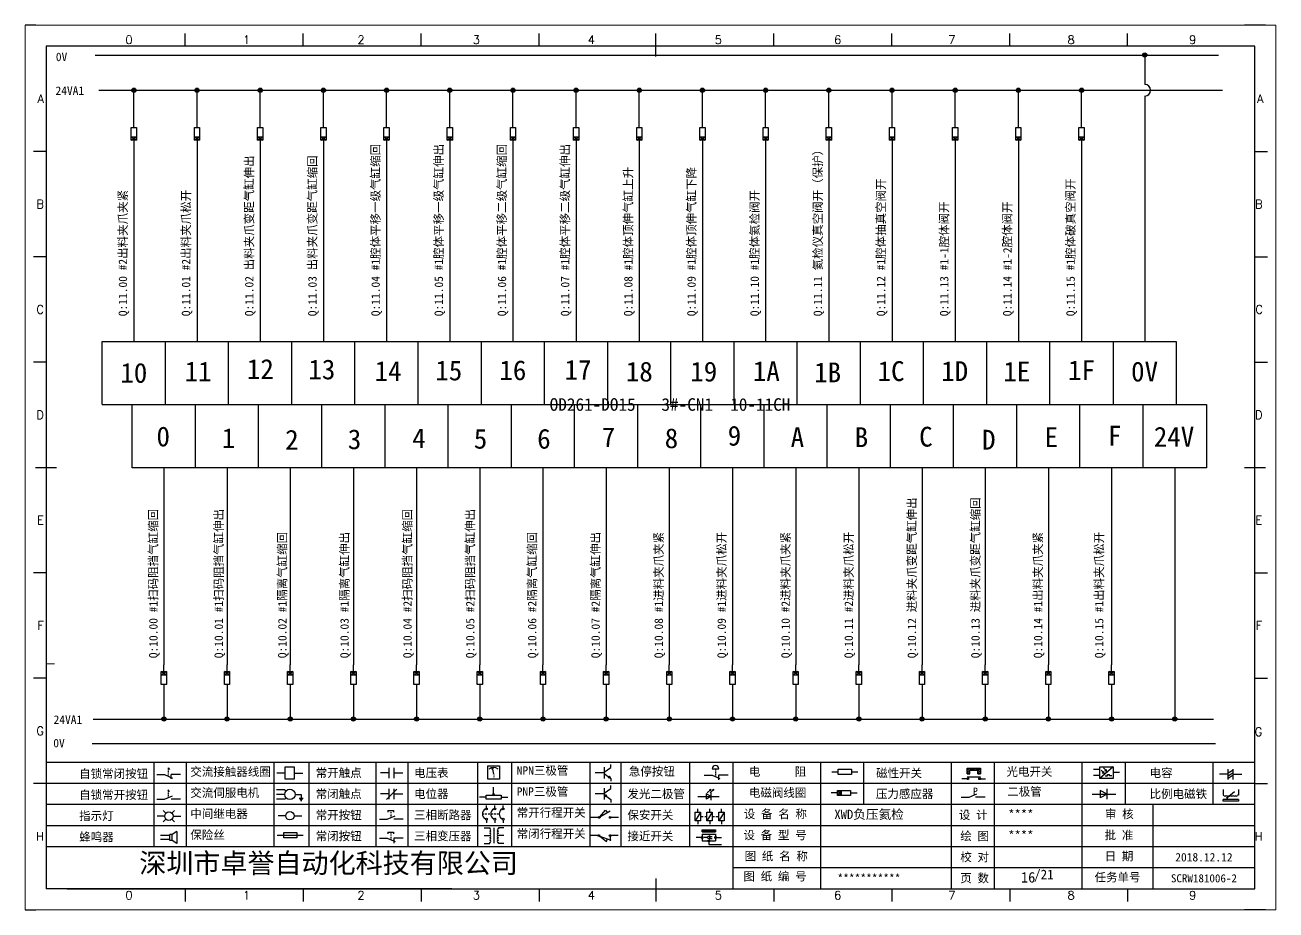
# Model space of a CAD drawing. Header units: millimetres. Extents: x -300 to 4128, y -106 to 2458.
# Drawn here: x 75.5 to 372.5, y 1284 to 1494 of the extents above; entities that cross this region are included whole.
import ezdxf
from ezdxf.enums import TextEntityAlignment as Align

# ---------------------------------------------------------------- set-up
doc = ezdxf.new("R2010")
doc.units = ezdxf.units.MM
doc.layers.add('AE_BOR', color=1, linetype='Continuous')
doc.layers.add('MISC', color=2, linetype='Continuous')
doc.styles.get("Standard").update_dxf_attribs({"font": ''})
doc.styles.add('WD', font='romans.shx', dxfattribs={"width": 0.8, "bigfont": 'gbcbig.shx'})
doc.styles.add('样式 0', font='')
doc.styles.add('汉字', font='')
doc.styles.get('Standard').set_extended_font_data('SimSun')
doc.styles.get('样式 0').set_extended_font_data('KaiTi_GB2312')
doc.styles.get('汉字').set_extended_font_data('新宋体')

# ---------------------------------------------------------------- blocks, each defined once
blk = doc.blocks.new('磁性开关')
at = {"linetype": 'ByBlock'}
h = blk.add_hatch(dxfattribs=at)
h.set_pattern_fill('ANSI31', color=256, scale=0.1, style=0)
h.paths.add_polyline_path([(-1910.88, -776.69), (-1910.88, -775.29), (-1907.69, -775.29), (-1907.69, -776.69), (-1908.31, -776.69), (-1908.31, -775.79), (-1910.25, -775.79), (-1910.25, -776.69)])
for p, q in [((-1910.91, -777.81), (-1912.09, -777.81)), ((-1910.88, -776.69), (-1910.88, -775.29)), ((-1910.88, -775.29), (-1907.69, -775.29)), ((-1910.88, -776.69), (-1910.25, -776.69)), ((-1910.88, -777.39), (-1907.69, -777.39)), ((-1910.25, -776.69), (-1910.25, -775.79)), ((-1910.25, -775.79), (-1908.31, -775.79)), ((-1908.31, -776.69), (-1908.31, -775.79)), ((-1908.31, -776.69), (-1907.69, -776.69)), ((-1907.69, -775.29), (-1907.69, -776.69)), ((-1907.66, -777.81), (-1906.48, -777.81))]:
    blk.add_line(p, q, dxfattribs=at)
for centre in [(-1910.68, -777.81), (-1907.88, -777.81)]:
    blk.add_circle(centre, 0.225, dxfattribs=at)
blk = doc.blocks.new('*U4')
at = {"linetype": 'ByBlock'}
for p, q in [((-1909.23, -780.45), (-1909.23, -780.67)), ((-1909.23, -780.45), (-1908.92, -780.84)), ((-1909.23, -780.84), (-1909.23, -781.05)), ((-1911.92, -782.07), (-1910.06, -782.07)), ((-1910.06, -782.07), (-1908.18, -782.88)), ((-1909.23, -781.23), (-1909.23, -781.44)), ((-1909.23, -781.61), (-1909.23, -781.83)), ((-1909.23, -782), (-1909.23, -782.21)), ((-1909.23, -782.38), (-1909.23, -782.43)), ((-1908.52, -783.07), (-1908.52, -782.07)), ((-1906.25, -782.07), (-1908.52, -782.07))]:
    blk.add_line(p, q, dxfattribs=at)
blk = doc.blocks.new('*U6')
at = {"linetype": 'ByBlock'}
for p, q in [((-1911.92, -792.89), (-1910.06, -792.89)), ((-1910.06, -792.89), (-1908.18, -792.08)), ((-1908.88, -791.17), (-1909.23, -790.71)), ((-1909.23, -790.71), (-1909.23, -790.92)), ((-1909.23, -791.09), (-1909.23, -791.31)), ((-1909.23, -791.48), (-1909.23, -791.69)), ((-1909.23, -791.86), (-1909.23, -792.08)), ((-1909.23, -792.25), (-1909.23, -792.47)), ((-1906.25, -792.89), (-1908.52, -792.89))]:
    blk.add_line(p, q, dxfattribs=at)
blk = doc.blocks.new('蜂鸣器')
at = {"linetype": 'ByBlock'}
for p, q in [((-1907.17, -795.53), (-1908.25, -796.26)), ((-1907.17, -795.53), (-1907.17, -798.41)), ((-1908.8, -796.48), (-1911.01, -796.48)), ((-1908.8, -797.46), (-1911.01, -797.46)), ((-1908.25, -796.26), (-1908.8, -796.26)), ((-1908.8, -797.68), (-1908.8, -796.26)), ((-1908.25, -797.68), (-1908.8, -797.68)), ((-1908.25, -797.68), (-1908.25, -796.26)), ((-1907.17, -798.41), (-1908.25, -797.68))]:
    blk.add_line(p, q, dxfattribs=at)
blk = doc.blocks.new('指示灯')
at = {"linetype": 'ByBlock'}
for p, q in [((-1854.25, -776.92), (-1856.06, -776.92)), ((-1854.62, -775.59), (-1853.97, -776.23)), ((-1854.62, -778.25), (-1853.97, -777.61)), ((-1851.9, -775.59), (-1852.54, -776.23)), ((-1851.9, -778.25), (-1852.54, -777.61)), ((-1852.26, -776.92), (-1850.45, -776.92))]:
    blk.add_line(p, q, dxfattribs=at)
blk.add_circle((-1853.26, -776.92), 0.992, dxfattribs=at)
blk = doc.blocks.new('光电开关')
at = {"linetype": 'ByBlock'}
h = blk.add_hatch(dxfattribs=at)
h.set_pattern_fill('ANSI31', color=256, scale=0.01, style=0)
h.set_pattern_definition([(45, (0.172267, 0), (-0.0224506403, 0.0224506403), [])])
h.paths.add_polyline_path([(-1882.44, -776.34), (-1882.5, -775.91), (-1882.68, -776.07)])
h.paths.add_polyline_path([(-1882.86, -776.23), (-1882.44, -776.34), (-1882.68, -776.07)])
h.paths.add_polyline_path([(-1883.05, -776.88), (-1883.11, -776.45), (-1883.29, -776.61)])
h.paths.add_polyline_path([(-1883.47, -776.77), (-1883.05, -776.88), (-1883.29, -776.61)])
for p, q in [((-1884.01, -775.96), (-1885.56, -775.96)), ((-1884.01, -777.39), (-1885.56, -777.39)), ((-1880.91, -775.3), (-1884.01, -778.05)), ((-1883.75, -776.09), (-1883.05, -776.88)), ((-1883.11, -776.45), (-1883.47, -776.77)), ((-1883.05, -776.88), (-1883.47, -776.77)), ((-1883.14, -775.55), (-1882.44, -776.34)), ((-1883.05, -776.88), (-1883.11, -776.45)), ((-1882.5, -775.91), (-1882.86, -776.23)), ((-1882.44, -776.34), (-1882.86, -776.23)), ((-1882.78, -777.47), (-1882.23, -777.47)), ((-1882.44, -776.34), (-1882.5, -775.91)), ((-1882.23, -777.47), (-1882.23, -777.14)), ((-1882.23, -777.14), (-1881.78, -777.14)), ((-1881.78, -777.47), (-1881.78, -777.14)), ((-1881.23, -777.47), (-1881.78, -777.47)), ((-1879.37, -776.67), (-1880.91, -776.67))]:
    blk.add_line(p, q, dxfattribs=at)
blk.add_lwpolyline([(-1884.01, -775.3), (-1880.91, -775.3), (-1880.91, -778.05), (-1884.01, -778.05)], close=True, dxfattribs=at)
blk = doc.blocks.new('交流接触器线圈')
at = {"linetype": 'ByBlock'}
for p, q in [((-1880.82, -781.77), (-1882.87, -781.77)), ((-1878.72, -781.77), (-1876.67, -781.77))]:
    blk.add_line(p, q, dxfattribs=at)
blk.add_lwpolyline([(-1880.82, -780.28), (-1878.72, -780.28), (-1878.72, -783.26), (-1880.82, -783.26)], close=True, dxfattribs=at)
blk = doc.blocks.new('交流伺服电机')
at = {"linetype": 'ByBlock'}
for p, q in [((-1880.97, -785.75), (-1882.94, -785.75)), ((-1880.97, -786.85), (-1882.94, -786.85)), ((-1880.97, -785.75), (-1880.65, -786.03)), ((-1878.49, -786.85), (-1877.07, -786.85)), ((-1877.07, -786.85), (-1877.07, -787.72)), ((-1880.97, -787.94), (-1882.94, -787.94)), ((-1880.97, -787.94), (-1880.65, -787.67)), ((-1877.54, -787.72), (-1876.59, -787.72)), ((-1877.38, -788.01), (-1876.75, -788.01)), ((-1877.23, -788.29), (-1876.9, -788.29))]:
    blk.add_line(p, q, dxfattribs=at)
blk.add_circle((-1879.73, -786.85), 1.24, dxfattribs=at)
blk = doc.blocks.new('中间继电器')
at = {"linetype": 'ByBlock'}
for p, q in [((-1880.72, -791.92), (-1882.54, -791.92)), ((-1878.74, -791.92), (-1876.92, -791.92))]:
    blk.add_line(p, q, dxfattribs=at)
blk.add_circle((-1879.73, -791.92), 0.992, dxfattribs=at)
blk = doc.blocks.new('保险丝')
at = {"linetype": 'ByBlock'}
blk.add_line((-1882.72, -796.49), (-1876.55, -796.49), dxfattribs=at)
blk.add_lwpolyline([(-1881.2, -795.86), (-1878.06, -795.86), (-1878.06, -797.12), (-1881.2, -797.12)], close=True, dxfattribs=at)
blk = doc.blocks.new('常开按钮')
at = {"linetype": 'ByBlock'}
for p, q in [((-1910.06, -787.73), (-1908.18, -786.93)), ((-1909.9, -785.68), (-1908.56, -785.68)), ((-1909.9, -785.68), (-1909.9, -786.07)), ((-1909.23, -785.68), (-1909.23, -785.89)), ((-1909.23, -786.06), (-1909.23, -786.28)), ((-1909.23, -786.45), (-1909.23, -786.67)), ((-1909.23, -786.84), (-1909.23, -787.05)), ((-1908.56, -785.68), (-1908.56, -786.07)), ((-1911.92, -787.73), (-1910.06, -787.73)), ((-1909.23, -787.22), (-1909.23, -787.38)), ((-1906.25, -787.73), (-1908.52, -787.73))]:
    blk.add_line(p, q, dxfattribs=at)
blk = doc.blocks.new('常开触点')
at = {"linetype": 'ByBlock'}
for p, q in [((-1853.82, -782.99), (-1853.82, -780.56)), ((-1852.6, -782.99), (-1852.6, -780.56)), ((-1853.82, -781.77), (-1855.88, -781.77)), ((-1852.6, -781.77), (-1850.55, -781.77))]:
    blk.add_line(p, q, dxfattribs=at)
blk = doc.blocks.new('常闭触点')
at = {"linetype": 'ByBlock'}
for p, q in [((-1853.82, -786.77), (-1855.88, -786.77)), ((-1852.01, -785.66), (-1854.43, -788.1)), ((-1853.82, -787.99), (-1853.82, -785.56)), ((-1852.6, -787.99), (-1852.6, -785.56)), ((-1852.6, -786.77), (-1850.55, -786.77))]:
    blk.add_line(p, q, dxfattribs=at)
blk = doc.blocks.new('常闭按钮')
at = {"linetype": 'ByBlock'}
for p, q in [((-1856.13, -792.28), (-1854.28, -792.28)), ((-1854.28, -792.28), (-1852.4, -793.09)), ((-1854.11, -790.83), (-1852.77, -790.83)), ((-1854.11, -790.83), (-1854.11, -791.22)), ((-1853.44, -790.83), (-1853.44, -791.04)), ((-1853.44, -791.21), (-1853.44, -791.43)), ((-1853.44, -791.6), (-1853.44, -791.82)), ((-1853.44, -791.99), (-1853.44, -792.2)), ((-1853.44, -792.37), (-1853.44, -792.53)), ((-1852.77, -790.83), (-1852.77, -791.22)), ((-1850.47, -792.28), (-1852.73, -792.28)), ((-1852.73, -792.28), (-1852.73, -793.43))]:
    blk.add_line(p, q, dxfattribs=at)
blk = doc.blocks.new('电磁阀线圈')
at = {"linetype": 'ByBlock'}
for p, q in [((-1854.61, -795.92), (-1853.75, -797.16)), ((-1853.75, -795.92), (-1854.61, -797.16)), ((-1853.75, -795.92), (-1853.75, -797.16)), ((-1854.61, -796.54), (-1856.17, -796.54)), ((-1851.53, -796.54), (-1849.97, -796.54))]:
    blk.add_line(p, q, dxfattribs=at)
blk.add_lwpolyline([(-1854.61, -795.92), (-1851.53, -795.92), (-1851.53, -797.16), (-1854.61, -797.16)], close=True, dxfattribs=at)
blk = doc.blocks.new('电压表')
at = {"linetype": 'ByBlock'}
for p, q in [((-1814.84, -780.75), (-1814.91, -781.13)), ((-1814.6, -781.05), (-1814.91, -781.13)), ((-1814.84, -780.75), (-1814.46, -782.26)), ((-1814.84, -780.75), (-1814.6, -781.05))]:
    blk.add_line(p, q, dxfattribs=at)
blk.add_lwpolyline([(-1815.84, -780.34), (-1813.07, -780.34), (-1813.07, -783.49), (-1815.84, -783.49)], close=True, dxfattribs=at)
blk.add_arc((-1814.46, -782.26), 1.56, 46.8313, 133.1687, dxfattribs=at)
at = {"linetype": 'ByBlock', "insert": (-1814.7, -782.39), "char_height": 0.75, "width": 0.6768, "attachment_point": 1}
blk.add_mtext('V', dxfattribs=at)
blk = doc.blocks.new('电位器')
at = {"linetype": 'ByBlock'}
for p, q in [((-1814.45, -787.3), (-1814.62, -786.96)), ((-1814.62, -786.96), (-1814.27, -786.96)), ((-1814.45, -787.3), (-1814.45, -785.39)), ((-1814.45, -787.3), (-1814.27, -786.96)), ((-1816.21, -787.75), (-1817.79, -787.75)), ((-1812.68, -787.75), (-1811.1, -787.75))]:
    blk.add_line(p, q, dxfattribs=at)
blk.add_lwpolyline([(-1816.21, -787.3), (-1812.68, -787.3), (-1812.68, -788.2), (-1816.21, -788.2)], close=True, dxfattribs=at)
blk = doc.blocks.new('三相断路器')
at = {"linetype": 'ByBlock'}
for p, q in [((-1816.17, -790.33), (-1816.17, -789.7)), ((-1814.17, -790.33), (-1814.17, -789.7)), ((-1812.18, -790.33), (-1812.18, -789.7)), ((-1817.14, -791.74), (-1816.72, -791.74)), ((-1816.45, -791.74), (-1816.03, -791.74)), ((-1815.76, -791.74), (-1815.34, -791.74)), ((-1815.07, -791.74), (-1814.65, -791.74)), ((-1814.38, -791.74), (-1813.96, -791.74)), ((-1813.69, -791.74), (-1813.27, -791.74)), ((-1816.17, -793.19), (-1816.17, -793.83)), ((-1814.17, -793.19), (-1814.17, -793.83)), ((-1812.18, -793.19), (-1812.18, -793.83))]:
    blk.add_line(p, q, dxfattribs=at)
for centre in [(-1816.17, -790.55), (-1816.17, -792.98), (-1814.17, -790.55), (-1814.17, -792.98), (-1812.18, -790.55), (-1812.18, -792.98)]:
    blk.add_circle(centre, 0.219, dxfattribs=at)
for centre in [(-1815.81, -791.74), (-1813.82, -791.74), (-1811.83, -791.74)]:
    blk.add_arc(centre, 1.32, 115.5791, 244.4209, dxfattribs=at)
blk = doc.blocks.new('三相变压器')
at = {"linetype": 'ByBlock'}
for p, q in [((-1816.69, -795.03), (-1815.37, -795.03)), ((-1815.37, -795.03), (-1815.37, -795.24)), ((-1814.34, -798.7), (-1814.34, -795.04)), ((-1812, -795.03), (-1813.32, -795.03)), ((-1813.32, -795.03), (-1813.32, -795.24)), ((-1816.69, -796.87), (-1815.37, -796.87)), ((-1816.69, -798.71), (-1815.37, -798.71)), ((-1815.37, -798.71), (-1815.37, -798.5)), ((-1812, -796.87), (-1813.32, -796.87)), ((-1813.32, -798.71), (-1813.32, -798.5)), ((-1812, -798.71), (-1813.32, -798.71))]:
    blk.add_line(p, q, dxfattribs=at)
for centre, start, end in [((-1815.37, -795.51), 270, 90), ((-1815.37, -796.06), 270, 90), ((-1813.32, -795.51), 90, 270), ((-1813.32, -796.06), 90, 270), ((-1815.37, -796.6), 270, 90), ((-1815.37, -797.14), 270, 90), ((-1815.37, -797.68), 270, 90), ((-1815.37, -798.23), 270, 90), ((-1813.32, -796.6), 90, 270), ((-1813.32, -797.14), 90, 270), ((-1813.32, -797.68), 90, 270), ((-1813.32, -798.23), 90, 270)]:
    blk.add_arc(centre, 0.271, start, end, dxfattribs=at)
blk = doc.blocks.new('压力感应器')
at = {"linetype": 'ByBlock'}
for p, q in [((-1817.44, -777.73), (-1815.59, -777.73)), ((-1815.59, -777.73), (-1813.71, -776.93)), ((-1811.78, -777.73), (-1814.05, -777.73))]:
    blk.add_line(p, q, dxfattribs=at)
at = {"linetype": 'ByBlock', "insert": (-1814.65, -775.48), "char_height": 1.68, "width": 1.2242, "attachment_point": 1}
blk.add_mtext('{\\fNSimSun|b0|i0|c134|p49;P}', dxfattribs=at)
blk = doc.blocks.new('二极管')
at = {"linetype": 'ByBlock'}
for p, q in [((-1787.52, -776.77), (-1781.92, -776.77)), ((-1783.97, -776.77), (-1785.69, -775.9)), ((-1785.69, -775.9), (-1785.69, -777.65)), ((-1783.97, -776.77), (-1785.69, -777.65)), ((-1783.97, -777.99), (-1783.97, -775.56))]:
    blk.add_line(p, q, dxfattribs=at)
blk = doc.blocks.new('NPN三极管')
at = {"linetype": 'ByBlock'}
for p, q in [((-1785.73, -780.61), (-1785.73, -783.32)), ((-1785.73, -781.82), (-1784.15, -780.66)), ((-1784.15, -780.66), (-1784.15, -779.98)), ((-1785.73, -781.97), (-1787.81, -781.97)), ((-1785.73, -782.11), (-1784.15, -783.27)), ((-1784.41, -782.73), (-1784.74, -783.18)), ((-1784.15, -783.27), (-1784.74, -783.18)), ((-1784.15, -783.27), (-1784.41, -782.73)), ((-1784.15, -783.27), (-1784.15, -783.96))]:
    blk.add_line(p, q, dxfattribs=at)
blk = doc.blocks.new('PNP三极管')
at = {"linetype": 'ByBlock'}
for p, q in [((-1784.9, -786.74), (-1786.98, -786.74)), ((-1784.9, -785.38), (-1784.9, -788.09)), ((-1784.9, -786.59), (-1783.32, -785.43)), ((-1784.9, -786.88), (-1783.32, -788.04)), ((-1784.9, -786.88), (-1784.31, -786.97)), ((-1784.9, -786.88), (-1784.64, -787.42)), ((-1784.31, -786.97), (-1784.64, -787.42)), ((-1783.32, -785.43), (-1783.32, -784.75)), ((-1783.32, -788.04), (-1783.32, -788.73))]:
    blk.add_line(p, q, dxfattribs=at)
blk = doc.blocks.new('常开行程开关')
at = {"linetype": 'ByBlock'}
for p, q in [((-1786.29, -792.3), (-1788.01, -792.3)), ((-1785.89, -792.17), (-1784.52, -790.62)), ((-1785.89, -792.17), (-1783.43, -790.72)), ((-1784.52, -790.62), (-1784.19, -791.17)), ((-1781.48, -792.3), (-1783.21, -792.3))]:
    blk.add_line(p, q, dxfattribs=at)
for centre in [(-1786.07, -792.3), (-1783.42, -792.3)]:
    blk.add_circle(centre, 0.219, dxfattribs=at)
blk = doc.blocks.new('常闭行程开关')
at = {"linetype": 'ByBlock'}
for p, q in [((-1786.34, -796.62), (-1788.07, -796.62)), ((-1785.93, -796.72), (-1783.25, -797.7)), ((-1785.93, -796.72), (-1784.3, -798)), ((-1784.3, -798), (-1784.08, -797.4)), ((-1783.48, -796.84), (-1783.48, -797.85)), ((-1781.54, -796.62), (-1783.26, -796.62))]:
    blk.add_line(p, q, dxfattribs=at)
for centre in [(-1786.12, -796.62), (-1783.48, -796.62)]:
    blk.add_circle(centre, 0.219, dxfattribs=at)
blk = doc.blocks.new('电容')
at = {"linetype": 'ByBlock'}
for p, q in [((-1756.08, -782.99), (-1756.08, -780.56)), ((-1754.86, -780.79), (-1756.08, -781.55)), ((-1754.86, -782.99), (-1754.86, -780.56)), ((-1756.08, -781.77), (-1758.13, -781.77)), ((-1754.86, -781.44), (-1756.08, -782.2)), ((-1754.86, -781.99), (-1756.08, -782.75)), ((-1754.86, -781.77), (-1752.81, -781.77))]:
    blk.add_line(p, q, dxfattribs=at)
blk = doc.blocks.new('发光二极管')
at = {"linetype": 'ByBlock'}
for p, q in [((-1758.01, -786.77), (-1752.89, -786.77)), ((-1754.84, -786.77), (-1756.04, -786.16)), ((-1756.04, -786.16), (-1756.04, -787.39)), ((-1754.84, -786.77), (-1756.04, -787.39)), ((-1755.78, -785.92), (-1754.89, -785.14)), ((-1754.89, -785.14), (-1755.2, -785.22)), ((-1755.2, -785.22), (-1755.01, -785.43)), ((-1755.08, -785.92), (-1754.18, -785.14)), ((-1754.89, -785.14), (-1755.01, -785.43)), ((-1754.84, -787.63), (-1754.84, -785.92)), ((-1754.18, -785.14), (-1754.49, -785.22)), ((-1754.49, -785.22), (-1754.31, -785.43)), ((-1754.18, -785.14), (-1754.31, -785.43))]:
    blk.add_line(p, q, dxfattribs=at)
blk = doc.blocks.new('比例电磁阀')
at = {"linetype": 'ByBlock'}
for p, q in [((-1757.26, -775.38), (-1757.26, -776.71)), ((-1757.26, -776.71), (-1757.05, -776.71)), ((-1753.6, -777.73), (-1757.25, -777.73)), ((-1757.25, -778.13), (-1757.25, -777.73)), ((-1753.6, -778.13), (-1757.25, -778.13)), ((-1754.5, -775.98), (-1756.35, -777.44)), ((-1756.35, -777.44), (-1756.25, -777.25)), ((-1756.35, -777.44), (-1756.15, -777.38)), ((-1756.15, -777.38), (-1756.25, -777.25)), ((-1753.58, -776.71), (-1753.8, -776.71)), ((-1753.6, -777.73), (-1753.6, -778.13)), ((-1753.58, -775.38), (-1753.58, -776.71))]:
    blk.add_line(p, q, dxfattribs=at)
for centre in [(-1756.78, -776.71), (-1756.24, -776.71), (-1755.7, -776.71), (-1755.15, -776.71), (-1754.61, -776.71), (-1754.07, -776.71)]:
    blk.add_arc(centre, 0.271, 180, 0, dxfattribs=at)
blk = doc.blocks.new('保安开关')
at = {"linetype": 'ByBlock'}
for p, q in [((-1757.96, -790.79), (-1757.96, -789.97)), ((-1755.17, -790.79), (-1755.17, -789.97)), ((-1752.39, -790.79), (-1752.39, -789.97)), ((-1757.33, -790.79), (-1758.6, -792.81)), ((-1757.96, -792.81), (-1757.96, -793.62)), ((-1757.33, -791.8), (-1756.72, -791.8)), ((-1756.35, -791.8), (-1755.89, -791.8)), ((-1754.54, -790.79), (-1755.81, -792.81)), ((-1755.17, -792.81), (-1755.17, -793.62)), ((-1754.52, -791.8), (-1754.06, -791.8)), ((-1753.69, -791.8), (-1753.08, -791.8)), ((-1751.75, -790.79), (-1753.02, -792.81)), ((-1752.39, -792.81), (-1752.39, -793.62))]:
    blk.add_line(p, q, dxfattribs=at)
for points in [[(-1758.6, -790.79), (-1757.33, -790.79), (-1757.33, -792.81), (-1758.6, -792.81)], [(-1755.81, -790.79), (-1754.54, -790.79), (-1754.54, -792.81), (-1755.81, -792.81)], [(-1753.02, -790.79), (-1751.75, -790.79), (-1751.75, -792.81), (-1753.02, -792.81)]]:
    blk.add_lwpolyline(points, close=True, dxfattribs=at)
blk = doc.blocks.new('接近开关')
at = {"linetype": 'ByBlock'}
h = blk.add_hatch(dxfattribs=at)
h.set_pattern_fill('ANSI31', color=256, scale=0.01, style=0)
h.set_pattern_definition([(45, (-89.131516, -30.795668), (-0.0224506403, 0.0224506403), [])])
h.paths.add_polyline_path([(-1516.96, -1123.35), (-1516.96, -1122.85), (-1513.76, -1122.85), (-1513.76, -1123.35)])
for p, q in [((-1517.18, -1124.71), (-1518.36, -1124.71)), ((-1516.96, -1123.35), (-1516.96, -1122.85)), ((-1516.96, -1122.85), (-1513.76, -1122.85)), ((-1516.96, -1123.35), (-1513.76, -1123.35)), ((-1516.96, -1123.95), (-1513.76, -1123.95)), ((-1516.96, -1123.95), (-1516.96, -1125.47)), ((-1516.96, -1125.47), (-1513.76, -1125.47)), ((-1515.91, -1124.71), (-1516.45, -1124.71)), ((-1515.11, -1124.31), (-1515.91, -1124.71)), ((-1515.11, -1125.11), (-1515.91, -1124.71)), ((-1515.33, -1124.53), (-1515.17, -1124.53)), ((-1515.33, -1124.88), (-1515.17, -1124.88)), ((-1515.25, -1124.45), (-1515.25, -1124.61)), ((-1515.11, -1124.31), (-1515.11, -1125.11)), ((-1515.11, -1124.48), (-1514.58, -1124.48)), ((-1515.11, -1124.94), (-1514.58, -1124.94)), ((-1513.76, -1122.85), (-1513.76, -1123.35)), ((-1513.76, -1123.95), (-1513.76, -1125.47)), ((-1513.54, -1124.71), (-1512.36, -1124.71)), ((-1515.36, -1125.69), (-1515.36, -1126.36)), ((-1515.36, -1126.36), (-1512.36, -1126.36))]:
    blk.add_line(p, q, dxfattribs=at)
for centre in [(-1516.96, -1124.71), (-1515.36, -1125.47), (-1513.76, -1124.71)]:
    blk.add_circle(centre, 0.225, dxfattribs=at)
blk = doc.blocks.new('电阻')
at = {"linetype": 'ByBlock'}
for p, q in [((-3.09, 0), (-1.57, 0)), ((1.57, 0), (3.09, 0))]:
    blk.add_line(p, q, dxfattribs=at)
blk.add_lwpolyline([(-1.57, 0.63), (1.57, 0.63), (1.57, -0.63), (-1.57, -0.63)], close=True, dxfattribs=at)
blk = doc.blocks.new('急停按钮')
at = {"linetype": 'ByBlock'}
for p, q in [((-1.86, 0), (0, 0)), ((0, 0), (1.88, -0.81)), ((0.06, 1.45), (1.61, 1.45)), ((0.83, 1.45), (0.83, 1.24)), ((0.83, 1.07), (0.83, 0.85)), ((0.83, 0.68), (0.83, 0.47)), ((0.83, 0.29), (0.83, 0.08)), ((3.81, 0), (1.54, 0)), ((1.54, 0), (1.54, -1.15)), ((0.83, -0.09), (0.83, -0.24))]:
    blk.add_line(p, q, dxfattribs=at)
blk.add_arc((0.83, 1.45), 0.774, 0, 180)
blk = doc.blocks.new('电控横A4')
at = {"color": 7}
for p, q in [((292, -5), (5, -5)), ((5, -5), (5, -205)), ((292, -205), (292, -5)), ((10.03, -205), (289.53, -205)), ((130.8, -205), (190.75, -205)), ((190.75, -205), (259.54, -205))]:
    blk.add_line(p, q, dxfattribs=at)
at = {"color": 7, "lineweight": 9, "ltscale": 0.1}
for p, q in [((5, -151.57), (7, -151.57)), ((101.34, -205), (130.8, -205)), ((129.44, -205), (129.44, -205)), ((129.44, -205), (129.44, -205)), ((129.44, -205), (129.44, -205)), ((129.44, -205), (129.44, -205))]:
    blk.add_line(p, q, dxfattribs=at)
at = {"color": 7, "linetype": 'ByBlock'}
for p, q in [((292, -175), (5, -175)), ((292, -180), (5, -180)), ((292, -185), (5, -185)), ((292, -190), (5, -190)), ((292, -195), (5, -195)), ((292, -200), (168.03, -200))]:
    blk.add_line(p, q, dxfattribs=at)
at = {"color": 7, "lineweight": -2}
for p, q in [((30.58, -175), (30.58, -195)), ((38.26, -175), (38.26, -195)), ((59.05, -175), (59.05, -195)), ((67.4, -175), (67.4, -195)), ((83.26, -175), (83.26, -195)), ((90.91, -175), (90.91, -195)), ((107.4, -175), (107.4, -195)), ((115.5, -175), (115.5, -195)), ((134.12, -175), (134.12, -195)), ((141.48, -175), (141.48, -195)), ((157.79, -175), (157.79, -195)), ((168.03, -175), (168.03, -204.92)), ((188.84, -175), (188.84, -185)), ((199.08, -175), (199.08, -185)), ((219.89, -175), (219.89, -185)), ((230.12, -175), (230.12, -185)), ((250.93, -175), (250.93, -185)), ((261.17, -175), (261.17, -185)), ((281.98, -175), (281.98, -185)), ((188.84, -185), (188.84, -204.92)), ((219.89, -185), (219.89, -205)), ((230.12, -185), (230.12, -205)), ((250.93, -185), (250.93, -205)), ((267.79, -185), (267.79, -205))]:
    blk.add_line(p, q, dxfattribs=at)
at = {"color": 7, "ltscale": 2}
for p, q in [((292, -205), (292, -183.55)), ((101.34, -205), (5, -205)), ((259.54, -205), (289.53, -205)), ((259.54, -205), (292, -205))]:
    blk.add_line(p, q, dxfattribs=at)
at = {"layer": 'AE_BOR', "color": 7, "lineweight": 30}
for p, q in [((2.53, 0), (0, 0)), ((149.78, -7.5), (149.78, -2.5)), ((294.53, 0), (289.53, 0)), ((2.5, -105), (7.5, -105)), ((289.5, -105), (294.5, -105)), ((149.78, -202.5), (149.78, -207.5)), ((149.78, -205), (149.78, -207.5)), ((0, -210), (2.53, -210)), ((294.53, -210), (289.53, -210))]:
    blk.add_line(p, q, dxfattribs=at)
at = {"layer": 'AE_BOR', "color": 7, "lineweight": 15}
for p, q in [((0, 0), (297, 0)), ((0, -210), (0, 0)), ((297, 0), (297, -210)), ((297, -210), (0, -210))]:
    blk.add_line(p, q, dxfattribs=at)
at = {"layer": 'AE_BOR', "color": 7}
for p, q in [((38.03, -5), (38.03, -2)), ((66.03, -5), (66.03, -2)), ((94.03, -5), (94.03, -2)), ((122.03, -5), (122.03, -2)), ((149.78, -5), (149.78, -2)), ((177.78, -5), (177.78, -2)), ((205.78, -5), (205.78, -2)), ((233.78, -5), (233.78, -2)), ((261.78, -5), (261.78, -2)), ((5, -30), (2, -30)), ((292, -30), (295, -30)), ((5, -55), (2, -55)), ((292, -55), (295, -55)), ((5, -80), (2, -80)), ((292, -80), (295, -80)), ((5, -130), (2, -130)), ((292, -130), (295, -130)), ((5, -155), (2, -155)), ((292, -155), (295, -155)), ((5, -180), (2, -180)), ((292, -180), (295, -180)), ((38.03, -205), (38.03, -208)), ((66.03, -205), (66.03, -208)), ((94.03, -205), (94.03, -208)), ((122.03, -205), (122.03, -208)), ((149.78, -205), (149.78, -208)), ((177.78, -205), (177.78, -208)), ((205.78, -205), (205.78, -208)), ((233.78, -205), (233.78, -208)), ((261.78, -205), (261.78, -208))]:
    blk.add_line(p, q, dxfattribs=at)
at = {"color": 7, "linetype": 'ByBlock'}
for name, p in [('*U4', (1943.19, 604.18)), ('交流接触器线圈', (1942.62, 604.27)), ('常开触点', (1940.27, 604.3)), ('电压表', (1925.71, 604.52)), ('NPN三极管', (1923.2, 604.5)), ('磁性开关', (2134.53, 598.96)), ('光电开关', (2139.22, 599.27)), ('电容', (2041.69, 603.98)), ('电位器', (1925.71, 604.52)), ('PNP三极管', (1922.37, 604.27)), ('压力感应器', (2039.72, 594.52)), ('*U6', (1943.19, 609.18)), ('交流伺服电机', (1942.62, 604.27)), ('常闭触点', (1940.27, 604.3)), ('发光二极管', (1917.72, 603.69)), ('电磁阀线圈', (2047.53, 614.3)), ('二极管', (2040.91, 594.27)), ('比例电磁阀', (2041.69, 593.98)), ('指示灯', (1887.41, 589.18)), ('中间继电器', (1942.62, 604.27)), ('常开按钮', (1996.06, 599.3)), ('三相断路器', (1925.71, 604.52)), ('常开行程开关', (1922.37, 604.27)), ('保安开关', (1917.72, 603.98)), ('蜂鸣器', (1943.19, 604.18)), ('保险丝', (1942.62, 604.27)), ('常闭按钮', (1940.27, 599.3)), ('三相变压器', (1925.71, 604.52)), ('常闭行程开关', (1922.37, 604.27)), ('接近开关', (1677.72, 931.9))]:
    blk.add_blockref(name, p, dxfattribs=at)
at = {"color": 7}
for name, p in [('急停按钮', (163.12, -177.98)), ('电阻', (194.66, -177.22))]:
    blk.add_blockref(name, p, dxfattribs=at)
at = {"color": 7, "char_height": 2, "attachment_point": 1, "style": '汉字'}
for s, insert in [('{\\fKaiTi_GB2312|b0|i0|c134|p49;自锁常闭按钮}', (12.86, -176.69)), ('{\\fKaiTi_GB2312|b0|i0|c134|p49;交流接触器线圈}', (39.25, -176.19)), ('{\\fKaiTi_GB2312|b0|i0|c134|p49;常开触点}', (69.01, -176.48)), ('{\\fKaiTi_GB2312|b0|i0|c134|p49;电压表}', (92.37, -176.47)), ('{\\fKaiTi_GB2312|b0|i0|c134|p49;NPN三极管}', (116.73, -175.91)), ('{\\fKaiTi_GB2312|b0|i0|c134|p49;急停按钮}', (143.35, -176.12)), ('{\\fKaiTi_GB2312|b0|i0|c134|p49;电      阻}', (171.86, -176.19)), ('{\\fKaiTi_GB2312|b0|i0|c134|p49;磁性开关}', (202.07, -176.53)), ('{\\fKaiTi_GB2312|b0|i0|c134|p49;光电开关}', (233.02, -176.19)), ('{\\fKaiTi_GB2312|b0|i0|c134|p49;电容}', (267, -176.48)), ('{\\fKaiTi_GB2312|b0|i0|c134|p49;交流伺服电机}', (39.25, -181.19)), ('{\\fKaiTi_GB2312|b0|i0|c134|p49;电位器}', (92.37, -181.47)), ('{\\fKaiTi_GB2312|b0|i0|c134|p49;PNP三极管}', (116.73, -180.91)), ('{\\fKaiTi_GB2312|b0|i0|c134|p49;电磁阀线圈}', (171.86, -181.19)), ('{\\fKaiTi_GB2312|b0|i0|c134|p49;压力感应器}', (202.02, -181.47)), ('{\\fKaiTi_GB2312|b0|i0|c134|p49;二极管}', (233.2, -180.91)), ('{\\fKaiTi_GB2312|b0|i0|c134|p49;自锁常开按钮}', (12.86, -181.69)), ('{\\fKaiTi_GB2312|b0|i0|c134|p49;常闭触点}', (69.01, -181.48)), ('{\\fKaiTi_GB2312|b0|i0|c134|p49;发光二极管}', (143.02, -181.48)), ('{\\fKaiTi_GB2312|b0|i0|c134|p49;比例电磁铁}', (267, -181.48)), ('{\\fKaiTi_GB2312|b0|i0|c134|p49;指示灯}', (12.86, -186.69)), ('{\\fKaiTi_GB2312|b0|i0|c134|p49;中间继电器}', (39.25, -186.19)), ('{\\fKaiTi_GB2312|b0|i0|c134|p49;常开按钮}', (69.01, -186.48)), ('{\\fKaiTi_GB2312|b0|i0|c134|p49;三相断路器}', (92.37, -186.47)), ('{\\fKaiTi_GB2312|b0|i0|c134|p49;常开行程开关}', (116.73, -185.91)), ('{\\fKaiTi_GB2312|b0|i0|c134|p49;保安开关}', (143.02, -186.48)), ('{\\fKaiTi_GB2312|b0|i0|c134|p0;设 备 名 称}', (170.65, -186.24)), ('{\\fKaiTi_GB2312|b0|i0|c134|p0;设 计}', (221.72, -186.46)), ('{\\fKaiTi_GB2312|b0|i0|c134|p0;审 核}', (256.39, -186.25)), ('{\\fKaiTi_GB2312|b0|i0|c134|p49;蜂鸣器}', (12.86, -191.69)), ('{\\fKaiTi_GB2312|b0|i0|c134|p49;保险丝}', (39.25, -191.19)), ('{\\fKaiTi_GB2312|b0|i0|c134|p49;常闭按钮}', (69.01, -191.48)), ('{\\fKaiTi_GB2312|b0|i0|c134|p49;三相变压器}', (92.37, -191.47)), ('{\\fKaiTi_GB2312|b0|i0|c134|p49;常闭行程开关}', (116.73, -190.91)), ('{\\fKaiTi_GB2312|b0|i0|c134|p49;接近开关}', (143.02, -191.48)), ('{\\fKaiTi_GB2312|b0|i0|c134|p0;设 备 型 号}', (170.58, -191.24)), ('{\\fKaiTi_GB2312|b0|i0|c134|p0;绘 图}', (222.05, -191.46)), ('{\\fKaiTi_GB2312|b0|i0|c134|p0;批 准}', (256.32, -191.25)), ('{\\fKaiTi_GB2312|b0|i0|c134|p0;图 纸 名 称}', (170.86, -196.24)), ('{\\fKaiTi_GB2312|b0|i0|c134|p0;日 期}', (256.32, -196.25)), ('{\\fKaiTi_GB2312|b0|i0|c134|p0;校 对}', (222.05, -196.46)), ('{\\fKaiTi_GB2312|b0|i0|c134|p0;图 纸 编 号}', (170.57, -201.03)), ('{\\fKaiTi_GB2312|b0|i0|c134|p0;页 数}', (222.05, -201.46)), ('{\\fKaiTi_GB2312|b0|i0|c134|p0;任务单号}', (253.94, -201.25))]:
    blk.add_mtext(s, dxfattribs=dict(at, insert=insert))
at = {"color": 7}
for s, insert, char_height, width, attachment_point in [('{\\fKaiTi_GB2312|b0|i0|c134|p49;XWD负压氦检}', (192.15, -186.2), 2.2, 26.5767, 1), ('{\\fKaiTi_GB2312|b0|i0|c134|p49;****}', (233.43, -186.2), 2.2, 15.3175, 1), ('{\\fKaiTi_GB2312|b0|i0|c134|p49;****}', (233.43, -191.2), 2.2, 15.3175, 1), ('\\pxqc;{\\fKaiTi_GB2312|b0|i0|c134|p49;2018.12.12}', (279.89, -197.5), 2, 24.2172, 5), ('\\pxqc;{\\fKaiTi_GB2312|b0|i0|c134|p49;SCRW181006-2}', (279.89, -202.5), 1.92, 24.2172, 5)]:
    blk.add_mtext(s, dxfattribs=dict(at, insert=insert, char_height=char_height, width=width, attachment_point=attachment_point))
at = {"color": 7, "lineweight": -2}
for s, insert, char_height, width, attachment_point in [('深圳市卓誉自动化科技有限公司', (27.14, -196.53), 4.7064, 96.1138, 1), ('\\pxqc;{\\f宋体|b0|i0|c134|p2;\\C256;***********}', (200.36, -202.5), 2, 31.0482, 5)]:
    blk.add_mtext(s, dxfattribs=dict(at, insert=insert, char_height=char_height, width=width, attachment_point=attachment_point))
at = {"color": 7, "linetype": 'ByBlock', "lineweight": -2, "insert": (242.64, -201.84), "char_height": 4.2689, "width": 20.8102, "attachment_point": 5}
blk.add_mtext('\\pxql;  {\\H0.53119x; /21}', dxfattribs=at)
at = {"layer": 'AE_BOR', "color": 7, "style": 'WD'}
for s, p in [('0', (24.67, -4.5)), ('1', (52.6, -4.5)), ('2', (79.75, -4.5)), ('3', (107.15, -4.5)), ('4', (134.45, -4.5)), ('5', (164.59, -4.5)), ('6', (192.94, -4.5)), ('7', (220.04, -4.5)), ('8', (248.37, -4.5)), ('9', (277.23, -4.5)), ('0', (24.67, -207.5)), ('1', (52.6, -207.5)), ('2', (79.75, -207.5)), ('3', (107.15, -207.5)), ('4', (134.45, -207.5)), ('5', (164.59, -207.5)), ('6', (192.94, -207.5)), ('7', (220.04, -207.5)), ('8', (248.37, -207.5)), ('9', (277.23, -207.5))]:
    blk.add_text(s, height=2, dxfattribs=at).set_placement(p, align=Align.CENTER)
for s, p in [('A', (4.5, -17.5)), ('A', (294.03, -17.5)), ('B', (4.5, -42.5)), ('B', (293.84, -42.5)), ('C', (4.5, -67.5)), ('C', (293.93, -67.5)), ('D', (4.5, -92.5)), ('D', (293.84, -92.5)), ('E', (4.5, -117.5)), ('E', (293.74, -117.5)), ('F', (4.5, -142.5)), ('F', (293.74, -142.5)), ('F', (293.74, -142.5)), ('G', (4.5, -167.5)), ('G', (293.74, -167.72)), ('H', (4.5, -192.5)), ('H', (293.84, -192.5))]:
    blk.add_text(s, height=2, dxfattribs=at).set_placement(p, align=Align.MIDDLE_RIGHT)

msp = doc.modelspace()

# ---------------------------------------------------------------- hatches: boundary and pattern name
at = {"lineweight": -2}
h = msp.add_hatch(color=0, dxfattribs=at)
edge = h.paths.add_edge_path()
edge.add_arc((341.387, 1486.931), 0.5, 0, 360)
h = msp.add_hatch(color=0, dxfattribs=at)
edge = h.paths.add_edge_path()
edge.add_arc((101.387, 1478.568), 0.5, 0, 360)
h = msp.add_hatch(color=0, dxfattribs=at)
edge = h.paths.add_edge_path()
edge.add_arc((116.387, 1478.568), 0.5, 0, 360)
h = msp.add_hatch(color=0, dxfattribs=at)
edge = h.paths.add_edge_path()
edge.add_arc((131.387, 1478.568), 0.5, 0, 360)
h = msp.add_hatch(color=0, dxfattribs=at)
edge = h.paths.add_edge_path()
edge.add_arc((146.387, 1478.568), 0.5, 0, 360)
h = msp.add_hatch(color=0, dxfattribs=at)
edge = h.paths.add_edge_path()
edge.add_arc((161.387, 1478.568), 0.5, 0, 360)
h = msp.add_hatch(color=0, dxfattribs=at)
edge = h.paths.add_edge_path()
edge.add_arc((176.387, 1478.568), 0.5, 0, 360)
h = msp.add_hatch(color=0, dxfattribs=at)
edge = h.paths.add_edge_path()
edge.add_arc((191.387, 1478.568), 0.5, 0, 360)
h = msp.add_hatch(color=0, dxfattribs=at)
edge = h.paths.add_edge_path()
edge.add_arc((206.387, 1478.568), 0.5, 0, 360)
h = msp.add_hatch(color=0, dxfattribs=at)
edge = h.paths.add_edge_path()
edge.add_arc((221.387, 1478.568), 0.5, 0, 360)
h = msp.add_hatch(color=0, dxfattribs=at)
edge = h.paths.add_edge_path()
edge.add_arc((236.387, 1478.568), 0.5, 0, 360)
h = msp.add_hatch(color=0, dxfattribs=at)
edge = h.paths.add_edge_path()
edge.add_arc((251.387, 1478.568), 0.5, 0, 360)
h = msp.add_hatch(color=0, dxfattribs=at)
edge = h.paths.add_edge_path()
edge.add_arc((266.387, 1478.568), 0.5, 0, 360)
h = msp.add_hatch(color=0, dxfattribs=at)
edge = h.paths.add_edge_path()
edge.add_arc((281.387, 1478.568), 0.5, 0, 360)
h = msp.add_hatch(color=0, dxfattribs=at)
edge = h.paths.add_edge_path()
edge.add_arc((296.387, 1478.568), 0.5, 0, 360)
h = msp.add_hatch(color=0, dxfattribs=at)
edge = h.paths.add_edge_path()
edge.add_arc((311.387, 1478.568), 0.5, 0, 360)
h = msp.add_hatch(color=0, dxfattribs=at)
edge = h.paths.add_edge_path()
edge.add_arc((326.387, 1478.568), 0.5, 0, 360)
h = msp.add_hatch(color=0, dxfattribs=at)
edge = h.paths.add_edge_path()
edge.add_arc((108.512, 1329.356), 0.5, 0, 360)
h = msp.add_hatch(color=0, dxfattribs=at)
edge = h.paths.add_edge_path()
edge.add_arc((123.512, 1329.356), 0.5, 0, 360)
h = msp.add_hatch(color=0, dxfattribs=at)
edge = h.paths.add_edge_path()
edge.add_arc((138.512, 1329.356), 0.5, 0, 360)
h = msp.add_hatch(color=0, dxfattribs=at)
edge = h.paths.add_edge_path()
edge.add_arc((153.512, 1329.356), 0.5, 0, 360)
h = msp.add_hatch(color=0, dxfattribs=at)
edge = h.paths.add_edge_path()
edge.add_arc((168.512, 1329.356), 0.5, 0, 360)
h = msp.add_hatch(color=0, dxfattribs=at)
edge = h.paths.add_edge_path()
edge.add_arc((183.512, 1329.356), 0.5, 0, 360)
h = msp.add_hatch(color=0, dxfattribs=at)
edge = h.paths.add_edge_path()
edge.add_arc((198.512, 1329.356), 0.5, 0, 360)
h = msp.add_hatch(color=0, dxfattribs=at)
edge = h.paths.add_edge_path()
edge.add_arc((213.512, 1329.356), 0.5, 0, 360)
h = msp.add_hatch(color=0, dxfattribs=at)
edge = h.paths.add_edge_path()
edge.add_arc((228.512, 1329.356), 0.5, 0, 360)
h = msp.add_hatch(color=0, dxfattribs=at)
edge = h.paths.add_edge_path()
edge.add_arc((243.512, 1329.356), 0.5, 0, 360)
h = msp.add_hatch(color=0, dxfattribs=at)
edge = h.paths.add_edge_path()
edge.add_arc((258.512, 1329.356), 0.5, 0, 360)
h = msp.add_hatch(color=0, dxfattribs=at)
edge = h.paths.add_edge_path()
edge.add_arc((273.512, 1329.356), 0.5, 0, 360)
h = msp.add_hatch(color=0, dxfattribs=at)
edge = h.paths.add_edge_path()
edge.add_arc((288.512, 1329.356), 0.5, 0, 360)
h = msp.add_hatch(color=0, dxfattribs=at)
edge = h.paths.add_edge_path()
edge.add_arc((303.512, 1329.356), 0.5, 0, 360)
h = msp.add_hatch(color=0, dxfattribs=at)
edge = h.paths.add_edge_path()
edge.add_arc((318.512, 1329.356), 0.5, 0, 360)
h = msp.add_hatch(color=0, dxfattribs=at)
edge = h.paths.add_edge_path()
edge.add_arc((333.512, 1329.356), 0.5, 0, 360)
h = msp.add_hatch(color=0, dxfattribs=at)
edge = h.paths.add_edge_path()
edge.add_arc((348.512, 1329.356), 0.5, 0, 360)

# ---------------------------------------------------------------- linework, layer by layer
at = {"color": 0, "lineweight": -2}
for p, q in [((92.174, 1486.931), (358.927, 1486.931)), ((341.387, 1486.931), (341.387, 1479.962)), ((93.058, 1478.568), (359.811, 1478.568)), ((101.387, 1471.324), (101.387, 1478.568)), ((116.387, 1471.324), (116.387, 1478.568)), ((131.387, 1471.324), (131.387, 1478.568)), ((146.387, 1471.324), (146.387, 1478.568)), ((161.387, 1471.324), (161.387, 1478.568)), ((176.387, 1471.324), (176.387, 1478.568)), ((191.387, 1471.324), (191.387, 1478.568)), ((206.387, 1471.324), (206.387, 1478.568)), ((221.387, 1471.324), (221.387, 1478.568)), ((236.387, 1471.324), (236.387, 1478.568)), ((251.387, 1471.324), (251.387, 1478.568)), ((266.387, 1471.324), (266.387, 1478.568)), ((281.387, 1471.324), (281.387, 1478.568)), ((296.387, 1471.324), (296.387, 1478.568)), ((311.387, 1471.324), (311.387, 1478.568)), ((326.387, 1471.324), (326.387, 1478.568)), ((341.387, 1477.173), (341.387, 1418.962)), ((101.387, 1465.712), (101.387, 1418.962)), ((116.387, 1465.712), (116.387, 1418.962)), ((131.387, 1465.712), (131.387, 1418.962)), ((146.387, 1465.712), (146.387, 1418.962)), ((161.387, 1465.712), (161.387, 1418.962)), ((176.387, 1465.712), (176.387, 1418.962)), ((191.387, 1465.712), (191.387, 1418.962)), ((206.387, 1465.712), (206.387, 1418.962)), ((221.387, 1465.712), (221.387, 1418.962)), ((236.387, 1465.712), (236.387, 1418.962)), ((251.387, 1465.712), (251.387, 1418.962)), ((266.387, 1465.712), (266.387, 1418.962)), ((281.387, 1465.712), (281.387, 1418.962)), ((296.387, 1465.712), (296.387, 1418.962)), ((311.387, 1465.995), (311.387, 1418.962)), ((326.387, 1465.995), (326.387, 1418.962)), ((333.887, 1418.962), (333.887, 1403.962)), ((93.887, 1403.962), (356.012, 1403.962)), ((116.012, 1388.962), (116.012, 1403.962)), ((131.012, 1388.962), (131.012, 1403.962)), ((146.012, 1388.962), (146.012, 1403.962)), ((161.012, 1388.962), (161.012, 1403.962)), ((176.012, 1388.962), (176.012, 1403.962)), ((191.012, 1388.962), (191.012, 1403.962)), ((206.012, 1388.962), (206.012, 1403.962)), ((221.012, 1388.962), (221.012, 1403.962)), ((236.012, 1388.962), (236.012, 1403.962)), ((251.012, 1388.962), (251.012, 1403.962)), ((266.012, 1388.962), (266.012, 1403.962)), ((281.012, 1388.962), (281.012, 1403.962)), ((296.012, 1388.962), (296.012, 1403.962)), ((311.012, 1388.962), (311.012, 1403.962)), ((326.012, 1388.962), (326.012, 1403.962)), ((341.012, 1388.962), (341.012, 1403.962)), ((341.012, 1403.962), (341.012, 1403.962)), ((108.512, 1388.962), (108.512, 1342.211)), ((123.512, 1388.962), (123.512, 1342.211)), ((138.512, 1388.962), (138.512, 1342.211)), ((153.512, 1388.962), (153.512, 1342.211)), ((168.512, 1388.962), (168.512, 1342.211)), ((183.512, 1388.962), (183.512, 1342.211)), ((198.512, 1388.962), (198.512, 1342.211)), ((213.512, 1388.962), (213.512, 1342.211)), ((228.512, 1388.962), (228.512, 1342.211)), ((243.512, 1388.962), (243.512, 1342.211)), ((258.512, 1388.962), (258.512, 1342.211)), ((273.512, 1388.962), (273.512, 1342.211)), ((288.512, 1388.962), (288.512, 1342.211)), ((303.512, 1388.962), (303.512, 1342.211)), ((318.512, 1388.962), (318.512, 1342.211)), ((333.512, 1388.962), (333.512, 1342.211)), ((348.512, 1388.962), (348.512, 1329.356)), ((108.512, 1336.016), (108.512, 1329.356)), ((123.512, 1336.016), (123.512, 1329.356)), ((138.512, 1336.016), (138.512, 1329.356)), ((153.512, 1336.016), (153.512, 1329.356)), ((168.512, 1336.016), (168.512, 1329.356)), ((183.512, 1336.016), (183.512, 1329.356)), ((198.512, 1336.016), (198.512, 1329.356)), ((213.512, 1336.016), (213.512, 1329.356)), ((228.512, 1336.016), (228.512, 1329.356)), ((243.512, 1336.016), (243.512, 1329.356)), ((258.512, 1336.016), (258.512, 1329.356)), ((273.512, 1336.016), (273.512, 1329.356)), ((288.512, 1336.016), (288.512, 1329.356)), ((303.512, 1336.016), (303.512, 1329.356)), ((318.512, 1336.016), (318.512, 1329.356)), ((333.512, 1336.016), (333.512, 1329.356)), ((91.69, 1329.356), (357.68, 1329.356)), ((91.453, 1323.539), (358.206, 1323.539))]:
    msp.add_line(p, q, dxfattribs=at)
for points in [[(93.887, 1418.962), (108.887, 1418.962)], [(93.887, 1403.962), (93.887, 1418.962)], [(108.887, 1418.962), (123.887, 1418.962)], [(108.887, 1403.962), (108.887, 1418.962)], [(123.887, 1418.962), (138.887, 1418.962)], [(123.887, 1403.962), (123.887, 1418.962)], [(138.887, 1418.962), (153.887, 1418.962)], [(138.887, 1403.962), (138.887, 1418.962)], [(153.887, 1418.962), (168.887, 1418.962)], [(153.887, 1403.962), (153.887, 1418.962)], [(168.887, 1418.962), (183.887, 1418.962)], [(168.887, 1403.962), (168.887, 1418.962)], [(183.887, 1418.962), (198.887, 1418.962)], [(183.887, 1403.962), (183.887, 1418.962)], [(198.887, 1418.962), (213.887, 1418.962)], [(198.887, 1403.962), (198.887, 1418.962)], [(213.887, 1418.962), (228.887, 1418.962)], [(213.887, 1403.962), (213.887, 1418.962)], [(228.887, 1403.962), (228.887, 1418.962)], [(228.887, 1418.962), (243.887, 1418.962)], [(243.887, 1403.962), (243.887, 1418.962)], [(243.887, 1418.962), (258.887, 1418.962)], [(258.887, 1403.962), (258.887, 1418.962)], [(258.887, 1418.962), (273.887, 1418.962)], [(273.887, 1403.962), (273.887, 1418.962)], [(273.887, 1418.962), (288.887, 1418.962)], [(288.887, 1403.962), (288.887, 1418.962)], [(288.887, 1418.962), (303.887, 1418.962)], [(303.887, 1403.962), (303.887, 1418.962)], [(303.887, 1418.962), (318.887, 1418.962)], [(318.887, 1403.962), (318.887, 1418.962)], [(318.887, 1418.962), (333.887, 1418.962)], [(333.887, 1418.962), (348.887, 1418.962), (348.887, 1403.962)], [(116.012, 1388.962), (101.012, 1388.962), (100.977, 1403.962)], [(356.012, 1403.962), (356.012, 1388.962), (341.012, 1388.962)], [(131.012, 1388.962), (116.012, 1388.962)], [(146.012, 1388.962), (131.012, 1388.962)], [(161.012, 1388.962), (146.012, 1388.962)], [(176.012, 1388.962), (161.012, 1388.962)], [(191.012, 1388.962), (176.012, 1388.962)], [(206.012, 1388.962), (191.012, 1388.962)], [(221.012, 1388.962), (206.012, 1388.962)], [(236.012, 1388.962), (221.012, 1388.962)], [(251.012, 1388.962), (236.012, 1388.962)], [(266.012, 1388.962), (251.012, 1388.962)], [(281.012, 1388.962), (266.012, 1388.962)], [(296.012, 1388.962), (281.012, 1388.962)], [(311.012, 1388.962), (296.012, 1388.962)], [(326.012, 1388.962), (311.012, 1388.962)], [(341.012, 1388.962), (326.012, 1388.962)]]:
    msp.add_lwpolyline(points, dxfattribs=at)
for centre in [(341.387, 1486.931), (101.387, 1478.568), (116.387, 1478.568), (131.387, 1478.568), (146.387, 1478.568), (161.387, 1478.568), (176.387, 1478.568), (191.387, 1478.568), (206.387, 1478.568), (221.387, 1478.568), (236.387, 1478.568), (251.387, 1478.568), (266.387, 1478.568), (281.387, 1478.568), (296.387, 1478.568), (311.387, 1478.568), (326.387, 1478.568), (108.512, 1329.356), (123.512, 1329.356), (138.512, 1329.356), (153.512, 1329.356), (168.512, 1329.356), (183.512, 1329.356), (198.512, 1329.356), (213.512, 1329.356), (228.512, 1329.356), (243.512, 1329.356), (258.512, 1329.356), (273.512, 1329.356), (288.512, 1329.356), (303.512, 1329.356), (318.512, 1329.356), (333.512, 1329.356), (348.512, 1329.356)]:
    msp.add_circle(centre, 0.5, dxfattribs=at)
at = {"color": 0, "ltscale": 2}
msp.add_arc((341.387, 1478.568), 1.394, 270, 90, dxfattribs=at)

# ---------------------------------------------------------------- block references
msp.add_blockref('电控横A4', (75.546, 1494.046))
at = {"linetype": 'ByBlock'}
for p, rotation in [((-695.152, 3321.298), 90), ((-680.152, 3321.298), 90), ((-665.152, 3321.298), 90), ((-650.152, 3321.298), 90), ((-635.152, 3321.298), 90), ((-620.152, 3321.298), 90), ((-605.152, 3321.298), 90), ((-590.152, 3321.298), 90), ((-575.152, 3321.298), 90), ((-560.152, 3321.298), 90), ((-545.152, 3321.298), 90), ((-530.152, 3321.298), 90), ((-515.152, 3321.298), 90), ((-500.152, 3321.298), 90), ((-485.152, 3321.298), 90), ((-470.152, 3321.298), 90), ((905.051, -513.959), 270), ((920.051, -513.959), 270), ((935.051, -513.959), 270), ((950.051, -513.959), 270), ((965.051, -513.959), 270), ((980.051, -513.959), 270), ((995.051, -513.959), 270), ((1010.051, -513.959), 270), ((1025.051, -513.959), 270), ((1040.051, -513.959), 270), ((1055.051, -513.959), 270), ((1070.051, -513.959), 270), ((1085.051, -513.959), 270), ((1100.051, -513.959), 270), ((1115.051, -513.959), 270), ((1130.051, -513.959), 270)]:
    msp.add_blockref('电磁阀线圈', p, dxfattribs=dict(at, rotation=rotation))

# ---------------------------------------------------------------- texts
msp.add_text('16', height=2.5).set_placement((312.013, 1290.557))
at = {"color": 0, "lineweight": -2, "attachment_point": 1}
for s, insert, char_height, width in [('{\\fKaiTi_GB2312|b0|i0|c134|p2;24VA1}', (82.782, 1479.462), 2, 14.27309), ('10', (98.176, 1413.86), 4.7064, 7.20347), ('11', (113.429, 1414.179), 4.7064, 7.20347), ('12', (128.217, 1414.77), 4.7064, 7.20347), ('13', (142.811, 1414.676), 4.7064, 7.20347), ('14', (158.547, 1414.29), 4.7064, 7.20347), ('15', (172.951, 1414.422), 4.7064, 7.20347), ('16', (188.171, 1414.487), 4.7064, 7.20347), ('17', (203.639, 1414.574), 4.7064, 7.20347), ('18', (218.187, 1414.162), 4.7064, 7.20347), ('19', (233.49, 1414.169), 4.7064, 7.20347), ('1A', (248.347, 1414.272), 4.7064, 7.20347), ('1B', (262.896, 1413.962), 4.7064, 7.20347), ('1C', (277.959, 1414.272), 4.7064, 7.20347), ('1D', (293.058, 1414.273), 4.7064, 7.20347), ('1E', (307.813, 1414.17), 4.7064, 7.20347), ('1F', (323.186, 1414.479), 4.7064, 7.20347), ('0V', (338.147, 1414.17), 4.7064, 7.20347), ('OD261-DO15   3#-CN1  10-11CH               ', (200.107, 1405.498), 3, 61.03402), ('9', (242.379, 1398.941), 4.706, 7.20347), ('F', (332.682, 1398.948), 4.706, 7.20347), ('0', (106.762, 1398.764), 4.706, 7.20347), ('1', (122.258, 1398.358), 4.706, 7.20347), ('2', (137.32, 1398), 4.706, 7.20347), ('3', (152.182, 1398.104), 4.706, 7.20347), ('4', (167.482, 1398.343), 4.706, 7.20347), ('5', (182.088, 1398.224), 4.706, 7.20347), ('6', (197.15, 1398.224), 4.706, 7.20347), ('7', (212.477, 1398.583), 4.706, 7.20347), ('8', (227.419, 1398.344), 4.706, 7.20347), ('A', (257.321, 1398.583), 4.706, 7.20347), ('B', (272.527, 1398.588), 4.706, 7.20347), ('C', (287.827, 1398.707), 4.706, 7.20347), ('D', (302.77, 1397.991), 4.706, 7.20347), ('E', (317.62, 1398.59), 4.706, 7.20347), ('24V', (343.538, 1398.709), 4.7064, 7.20347), ('{\\fKaiTi_GB2312|b0|i0|c134|p2;24VA1}', (82.323, 1330.212), 2, 14.27309)]:
    msp.add_mtext(s, dxfattribs=dict(at, insert=insert, char_height=char_height, width=width))
at = {"color": 0, "lineweight": -2, "char_height": 2, "width": 71.79445, "attachment_point": 1, "rotation": 90}
for s, insert in [('{\\C256;Q:11.04 #1腔体平移一级气缸缩回}', (157.774, 1424.947)), ('\\pxql;{\\C256;Q:11.05 #1腔体平移一级气缸伸出}', (172.774, 1424.947)), ('{\\C256;Q:11.06 #1腔体平移二级气缸缩回}', (187.774, 1424.947)), ('{\\C256;Q:11.07 #1腔体平移二级气缸伸出}', (202.774, 1424.947)), ('{\\C256;Q:11.02 出料夹爪变距气缸伸出}', (127.774, 1424.947)), ('{\\C256;Q:11.03 出料夹爪变距气缸缩回}', (142.774, 1424.947)), ('{\\C256;Q:11.11 氦检仪真空阀开（保护）}', (262.774, 1424.947)), ('{\\C256;Q:11.08 #1腔体顶伸气缸上升}', (217.774, 1424.947)), ('{\\C256;Q:11.09 #1腔体顶伸气缸下降}', (232.774, 1424.947)), ('{\\C256;Q:11.12 #1腔体抽真空阀开}', (277.774, 1424.947)), ('{\\C256;Q:11.15 #1腔体破真空阀开}', (322.774, 1424.947)), ('{\\C256;Q:11.00 #2出料夹爪夹紧}', (97.774, 1424.947)), ('{\\C256;Q:11.01 #2出料夹爪松开}', (112.774, 1424.947)), ('{\\C256;Q:11.10 #1腔体氦检阀开}', (247.774, 1424.947)), ('{\\C256;Q:11.13 #1-1腔体阀开}', (292.774, 1424.947)), ('{\\C256;Q:11.14 #1-2腔体阀开}', (307.774, 1424.947)), ('{\\C256;Q:10.12 进料夹爪变距气缸伸出}', (285.102, 1343.788)), ('{\\C256;Q:10.13 进料夹爪变距气缸缩回}', (300.193, 1343.788)), ('{\\C256;Q:10.00 #1扫码阻挡气缸缩回}', (105.013, 1343.788)), ('{\\C256;Q:10.01 #1扫码阻挡气缸伸出}', (120.541, 1343.788)), ('{\\C256;Q:10.04 #2扫码阻挡气缸缩回}', (165.346, 1343.788)), ('{\\C256;Q:10.05 #2扫码阻挡气缸伸出}', (180.24, 1343.788)), ('{\\C256;Q:10.02 #1隔离气缸缩回}', (135.63, 1343.788)), ('{\\C256;Q:10.03 #1隔离气缸伸出}', (150.391, 1343.788)), ('{\\C256;Q:10.06 #2隔离气缸缩回}', (194.942, 1343.788)), ('{\\C256;Q:10.07 #2隔离气缸伸出}', (210.004, 1343.788)), ('{\\C256;Q:10.08 #1进料夹爪夹紧}', (224.996, 1343.788)), ('{\\C256;Q:10.09 #1进料夹爪松开}', (239.938, 1343.788)), ('{\\C256;Q:10.10 #2进料夹爪夹紧}', (255.11, 1343.788)), ('{\\C256;Q:10.11 #2进料夹爪松开}', (270.106, 1343.788)), ('{\\C256;Q:10.14 #1出料夹爪夹紧}', (315.05, 1343.788)), ('{\\C256;Q:10.15 #1出料夹爪松开}', (329.561, 1343.788))]:
    msp.add_mtext(s, dxfattribs=dict(at, insert=insert))
at = {"layer": 'MISC', "color": 0, "char_height": 2, "width": 5.01683, "attachment_point": 1, "style": '样式 0'}
for insert in [(82.86, 1487.487), (82.252, 1324.642)]:
    msp.add_mtext('{\\fSimSun|b0|i0|c134|p49;0V}', dxfattribs=dict(at, insert=insert))

doc.saveas('drawing.dxf')
